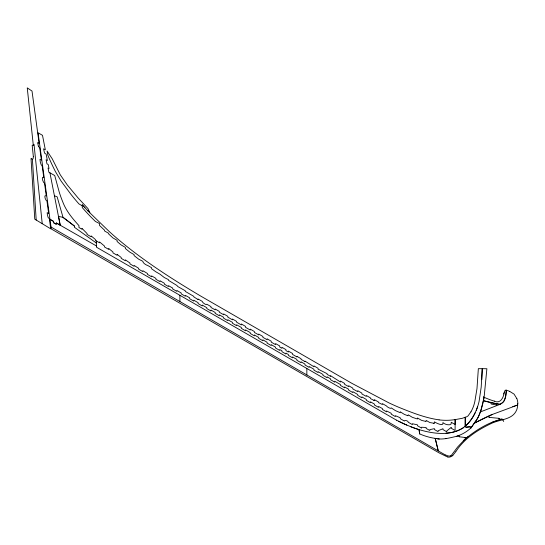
<?xml version="1.0" encoding="UTF-8"?>
<svg xmlns="http://www.w3.org/2000/svg" width="545" height="545" viewBox="0 0 545 545"><rect width="100%" height="100%" fill="white"/><g stroke="black" fill="none" stroke-linecap="round" stroke-linejoin="round"><path stroke-width="0.82" d="M396.528 420.181L398.593 421.231A194.953 112.556 60 0 0 406.815 425.086L410.903 426.762A162.015 93.542 60 0 0 414.97 428.275L415.978 428.622A150.706 87.009 60 0 0 419.003 429.589L419.752 433.977L422.716 435.148A99.783 57.607 60 0 0 425.652 436.163A99.585 57.498 60 0 0 429.521 437.26A100.001 57.736 60 0 0 435.217 438.378C442.329 440.135 449.598 437.86 456.533 436.334A79.332 45.8 60 0 0 458.665 435.571A112.611 65.019 60 0 0 470.989 427.893L470.199 426.79L465.941 427.205L465.226 426.183L465.239 417.232L466.193 416.966A17.869 10.321 60 0 0 468.06 415.876L470.962 411.822M481.351 409.029L478.81 415.821A89.877 51.891 60 0 1 476.466 420.209L470.989 427.886L470.199 426.79L465.941 427.205L465.226 426.183L465.239 417.232L462.262 418.315L455.164 419.609L455.095 430.475L451.253 428.254L451.253 427.369L446.798 430.918L446.798 431.804L442.956 429.589L442.956 428.704L438.119 430.782L438.119 431.674L434.433 429.542L434.433 428.656L429.821 429.63L429.821 430.516L426.135 428.39L426.135 427.505L421.612 427.232L421.612 428.125L417.463 425.727L417.463 424.841L412.381 423.738L412.381 424.623L408.232 422.232C408.559 420.822 404.063 419.732 404.397 421.06L400.248 418.662L400.248 417.777L395.397 415.699L395.397 416.584L391.249 414.186L391.249 413.301A48.798 28.17 60 0 0 390.37 412.851L386.555 410.957L386.555 411.843L382.413 409.452L382.413 408.559L378.537 406.447L378.537 407.34L374.388 404.942L374.388 404.056L370.484 401.842L370.484 402.728L366.335 400.33L366.335 399.444L361.88 396.883L361.88 397.768L357.731 395.377L357.731 394.491L352.813 391.664L352.813 392.55L348.664 390.152L348.664 389.266L344.631 386.95L344.631 387.836L340.482 385.438L340.482 384.552L334.712 381.228L334.712 382.12L330.563 379.722L330.563 378.836L327.082 376.833L327.082 377.719L322.933 375.328L322.933 374.435L318.082 371.642L318.082 372.528L313.934 370.137L313.934 369.251L309.144 366.492L309.144 367.378L304.996 364.986L304.996 364.094L301.031 361.812L301.031 362.697L296.882 360.3L296.882 359.414L292.549 356.927L292.549 357.813L288.4 355.422L288.4 354.529L285.927 353.112L285.927 353.998L281.935 351.695L281.935 350.81L279.721 349.536L279.721 350.428L275.572 348.03L275.572 347.145L271.24 344.658L271.24 345.544L267.098 343.152L267.098 342.267L262.86 339.842L262.86 340.727L258.718 338.336L258.718 337.45L254.386 334.971L254.386 335.856L250.237 333.465L250.237 332.579L245.516 329.882L245.516 330.767L241.367 328.376L241.367 327.484L236.612 324.772L236.612 325.665L232.463 323.267L232.463 322.381L227.81 319.731L227.81 320.617L223.661 318.219L223.661 317.333L219.328 314.867L219.328 315.753L215.18 313.361L215.18 312.476L210.949 310.064L210.949 310.95L206.8 308.559L206.8 307.673L202.243 305.071L202.243 305.956L198.094 303.558L198.094 302.673L193.802 300.22L193.802 301.106L189.653 298.708L189.653 297.822L185.32 295.349L185.32 296.235L181.172 293.844L181.172 292.958L176.846 290.471L176.846 291.357L172.697 288.966L172.697 288.08L168.494 285.662L168.494 286.547L164.352 284.149L164.352 283.264L160.019 280.764L160.019 281.649L155.87 279.258L155.87 278.366L151.605 275.879L151.605 276.771L147.457 274.373L147.457 273.488L142.838 270.708L142.838 271.594L138.689 269.203L138.689 268.317A52.926 30.554 60 0 1 137.824 267.786L134.097 265.401L134.097 266.287L129.948 263.896L129.948 263.01L125.357 259.87L125.357 260.762L121.208 258.364L121.208 257.478L117.107 254.386L117.107 255.271L112.958 252.88L112.958 251.988L108.693 248.5L108.693 249.392L104.545 246.994L104.545 246.108L99.565 241.932L99.565 242.818L95.416 240.42L95.416 239.534L91.185 235.93L91.185 236.816L87.037 234.425L87.037 233.533L81.948 228.341L81.948 229.227L78.95 227.497L78.95 225.616C72.41 218.463 66.061 210.874 62.668 201.65A60.611 34.996 60 0 1 61.687 199.184A80.858 46.679 60 0 1 59.126 191.717L54.725 175.544L48.859 172.206L48.055 168.037L49.023 168.494L48.239 164.57L46.979 163.847L46.1 159.719L47.408 160.55L46.127 154.146L44.561 153.118L43.566 148.826L45.337 149.8L42.496 135.323L38.041 132.748L51.305 228.982L439.229 452.956L446.416 456.451A18.367 10.607 60 0 0 447.05 456.69A23.312 13.455 60 0 0 447.758 456.908M517.75 403.675L517.689 405.044L492.183 414.5M84.952 207.74L82.295 204.811L82.254 207.556L85.688 211.426A128.109 73.963 60 0 0 91.213 217.291L95.416 221.468L99.565 223.579L99.565 225.501L104.545 230.208L104.545 230.944L108.693 233.335L108.693 234.009L112.958 237.933L117.107 240.331L117.107 241.503L120.486 244.426A9.115 5.266 60 0 0 121.208 244.984L125.357 247.376L125.357 248.52L129.192 251.647A17.815 10.287 60 0 0 129.948 252.212L134.097 254.61L134.097 255.605L138.689 259.202L142.838 261.287C142.729 263.133 146.775 265.429 147.457 265.34L151.605 267.738L151.605 268.78L155.87 271.812L160.019 274.21L164.352 277.569L168.494 279.66L168.494 280.362L176.846 285.416L177.902 286.616L185.32 290.798L185.32 291.432L193.802 296.351L193.802 296.861L198.094 299.614L198.094 298.994L202.243 301.385C202.093 302.543 206.916 305.759 206.8 304.199L210.949 306.597L210.949 307.435L215.18 309.853L215.18 309.015L219.328 311.406L219.328 312.244L223.661 314.744L223.661 313.92L227.81 316.318L227.81 317.142L232.463 319.82L232.463 319.016L236.612 321.407L236.612 322.197L241.367 324.929L241.367 323.989L245.516 326.38L245.516 327.313L250.237 330.025L250.237 329.125L254.386 331.524L254.386 332.416L258.718 334.909L258.718 334.058L262.86 336.456L262.86 337.3L267.098 339.739L267.098 338.827L271.24 341.218L271.24 342.131L275.572 344.631L275.572 343.582L279.721 345.973L279.721 347.022L281.935 348.296L281.935 347.308L285.927 349.618L285.927 350.605L288.4 352.029L288.4 351.089L292.549 353.487L292.549 354.42L296.882 356.921L296.882 356.314L301.031 358.712L301.031 359.312L304.996 361.601L304.996 361.11L313.934 366.751L313.934 365.899L318.082 368.291L318.082 369.142L327.082 373.666L327.082 374.326L330.563 376.329L330.563 375.703L340.482 382.004L340.482 381.044L344.631 383.442L344.631 384.354L348.664 386.616L348.664 385.737L352.813 388.129L352.813 388.926L357.731 391.657L357.731 390.711L361.88 393.102L361.88 393.953L366.335 396.399L366.335 395.513L370.484 397.911L370.484 398.606L373.836 400.309M455.164 419.609L455.095 424.501L451.253 422.286C452.384 426.715 444.161 424.446 442.956 422.566C444.093 427.212 435.326 422.573 434.433 421.85L434.249 423.342M82.295 204.811L82.281 205.847L78.957 203.912A126.556 73.064 60 0 1 70.775 194.129L61.169 181.172L55.379 171.484A147.484 85.149 60 0 1 49.002 157.934L47.878 155.27L47.074 151.02L52.279 158.881L60.291 174.843L67.335 185.028L77.942 197.774L88.031 208.674L89.843 212.788L108.796 231.114A237.811 137.299 60 0 0 113.653 235.481C140.269 258.684 170.081 277.896 200.383 295.88L351.981 383.394L389.028 402.919A319.608 184.53 60 0 0 398.988 407.374C411.959 412.619 425.155 417.886 439.086 419.861M53.546 221.386L49.977 219.342L53.546 221.386L53.805 222.871L56.271 224.227L56.299 222.966L60.195 225.194L49.902 172.758M96.288 240.924L96.431 247.171L396.528 420.181M509.704 391.426A24.9 14.374 60 0 0 506.312 390.206C506.107 395.343 505.562 401.978 500.112 404.315L480.397 411.925M506.319 390.22L505.658 396.385L504.445 400.248A19.15 11.057 60 0 1 503.158 402.101L500.29 404.192L498.818 404.165L483.837 400.82M463.734 427.307L465.226 426.183A102.76 59.33 60 0 0 475.131 412.81L476.241 410.351A100.498 58.022 60 0 0 477.536 406.89A97.214 56.128 60 0 0 479.096 401.352L481.194 387.134L482.257 368.679L486.889 368.747L484.103 397.339L483.34 397.026L484.042 397.584L480.888 410.494M481.8 379.708L482.243 368.693L478.346 368.665L476.984 388.599L474.831 401.542A84.625 48.859 60 0 1 473.782 405.432L473.625 405.909A70.721 40.834 60 0 1 470.948 411.802M483.592 399.948L484.062 397.319L489.199 399.41A89.612 51.734 60 0 0 494.397 401.14M483.558 400.139L483.483 400.52M483.088 402.38L483.442 400.711L488 401.944M503.955 393.361L503.818 393.974M482.938 403.068L481.862 407.265M465.226 426.183L465.239 426.142A101.663 58.697 60 0 0 475.124 412.803M481.732 407.728L481.46 408.648M455.92 451.498C464.483 438.187 478.272 429.542 492.339 422.995A128.484 74.181 60 0 1 494.335 422.225C502.211 419.248 513.179 419.03 516.701 409.826A14.606 8.434 60 0 0 517.001 408.975A26.841 15.498 60 0 0 517.559 406.202L517.689 405.044L515.522 405.732M455.77 451.703L452.895 455.293M470.989 427.886L477.536 418.362A84.802 48.961 60 0 0 478.728 415.985L478.98 415.44A96.567 55.754 60 0 0 480.888 410.494M465.355 438.854L457.711 446.907L451.315 455.402A6.084 3.508 60 0 1 450.783 455.756M463.264 440.776L465.055 439.113M465.26 438.936L465.968 438.33M465.573 438.664L465.103 437.499L459.258 436.77L458.665 435.571A79.366 45.821 60 0 1 456.533 436.334M465.886 438.405C476.112 430.032 487.673 422.906 500.514 419.432L498.757 418.308L489.546 417.422L487.986 416.326L491.093 414.956M488.504 402.074L491.093 402.728A0.777 0.45 60 0 0 491.529 404.111L496.461 404.969A0.79 0.456 60 0 0 496.216 403.818L491.031 402.721M466.193 438.153L466.602 437.812M466.806 437.649L468.284 436.484M38.504 146.217L38.545 146.305A2.023 1.165 60 0 0 38.94 147L39.73 147.845L41.393 160.067L39.989 159.344L40.255 161.804L40.977 164.283L42.224 166.15L43.791 177.69C40.875 175.538 42.919 182.595 44.567 183.399L46.264 195.914C43.491 194.129 45.303 200.335 46.972 201.119L48.662 213.511L47.163 212.659L47.415 214.887L48.076 217.38L49.37 218.77L50.746 228.846L36.195 220.037L32.414 159.419A5.198 3.004 60 0 0 33.122 158.363A10.696 6.179 60 0 0 33.334 156.579M500.133 404.308L499.315 404.179A45.501 26.269 60 0 1 497.108 403.94L496.481 403.852M476.868 421.844L474.62 423.029L491.91 414.616M477.897 421.305L480.738 419.841M481.637 419.391L483.258 418.58M484.021 418.206L488.027 416.326L489.546 417.422M491.365 414.84L492.455 414.384M491.29 422.607L502.006 419.044L502.517 419.793L502.006 419.044L500.514 419.439L498.757 418.308M512.756 406.652L514.821 405.957M42.224 223.688L34.069 144.854L32.182 145.338L33.347 156.585M34.069 144.854L33.279 145.052L27.25 87.868L32.012 91.056L39.117 143.321L37.857 142.572L37.884 143.056M445.34 438.65L446.062 438.527M439.318 439.018L437.717 438.861M506.148 390.186L505.658 390.145A2.105 1.219 60 0 0 505.242 390.302L505.14 390.397A11.016 6.363 60 0 0 504.227 392.468M434.072 423.308L433.595 423.213M433.534 423.199L429.821 422.538L426.135 420.413L426.101 421.496M445.408 455.007L438.262 450.926L435.217 438.378L436.068 438.575M425.686 421.387L421.612 420.386L417.463 417.995L417.395 418.982M494.397 401.127C500.092 404.097 503.56 397.741 504.05 392.972A29.014 16.752 60 0 1 504.186 392.434M416.959 418.846L412.381 417.341L408.232 414.847L407.967 415.774M407.517 415.603L404.397 414.411L400.248 411.816L400.248 412.715L395.397 410.603L391.249 407.919C391.405 409.315 386.861 406.965 386.555 406.005L382.413 403.613L382.413 404.519L378.537 402.639L378.537 402.046L374.388 399.655L374.388 400.589L373.904 400.343M54.575 195.873L57.15 196.834L63.016 217.346L74.427 226.052M509.698 391.399L514.071 394.13L516.749 398.456M53.805 222.864L56.271 224.227M56.299 222.966L96.472 245.986M51.039 227.04L438.262 450.926L435.223 438.378M36.208 220.044L34.771 219.179L31.017 158.534A1.185 0.681 60 0 1 31.719 158.636L32.209 159.569M96.288 242.975L74.365 227.21L74.427 226.046L63.009 217.346L58.567 216.385L60.195 225.194M483.34 397.019L484.042 397.584M89.332 212.271L89.843 212.788L84.952 207.74M87.813 210.745L88.317 211.249M84.039 206.753L83.153 205.778M465.103 437.499L465.737 438.534M458.672 435.571L459.258 436.77M502.831 419.705L503.709 421.51M415.978 428.622A150.604 86.955 60 0 0 419.003 429.589L419.752 433.977M306.842 368.652L306.842 375.049M179.891 295.356L179.891 301.596M496.161 403.797A0.77 0.443 60 0 1 496.461 404.969M516.844 398.456A12.446 7.187 60 0 1 517.839 403.722M477.536 406.89A100.389 57.961 60 0 1 476.241 410.351M450.831 455.858A12.61 7.283 60 0 1 445.687 454.959M446.212 433.275A122.925 70.973 60 0 1 440.224 433.404L438.18 433.309A141.278 81.566 60 0 1 431.906 432.601A165.953 95.818 60 0 1 419.003 429.576M406.815 425.086A194.824 112.481 60 0 1 398.593 421.231M414.97 428.275A162.083 93.577 60 0 1 410.903 426.762M455.143 419.575A131.474 75.912 60 0 1 439.1 419.895M452.834 455.388A14.981 8.652 60 0 1 451.444 456.424L450.443 456.839A10.423 6.015 60 0 1 447.786 457.037M38.422 146.203A8.815 5.089 60 0 1 37.939 143.09M446.171 433.186A99.796 57.62 60 0 0 463.802 427.423A99.83 57.634 60 0 1 446.171 433.186"/></g></svg>
